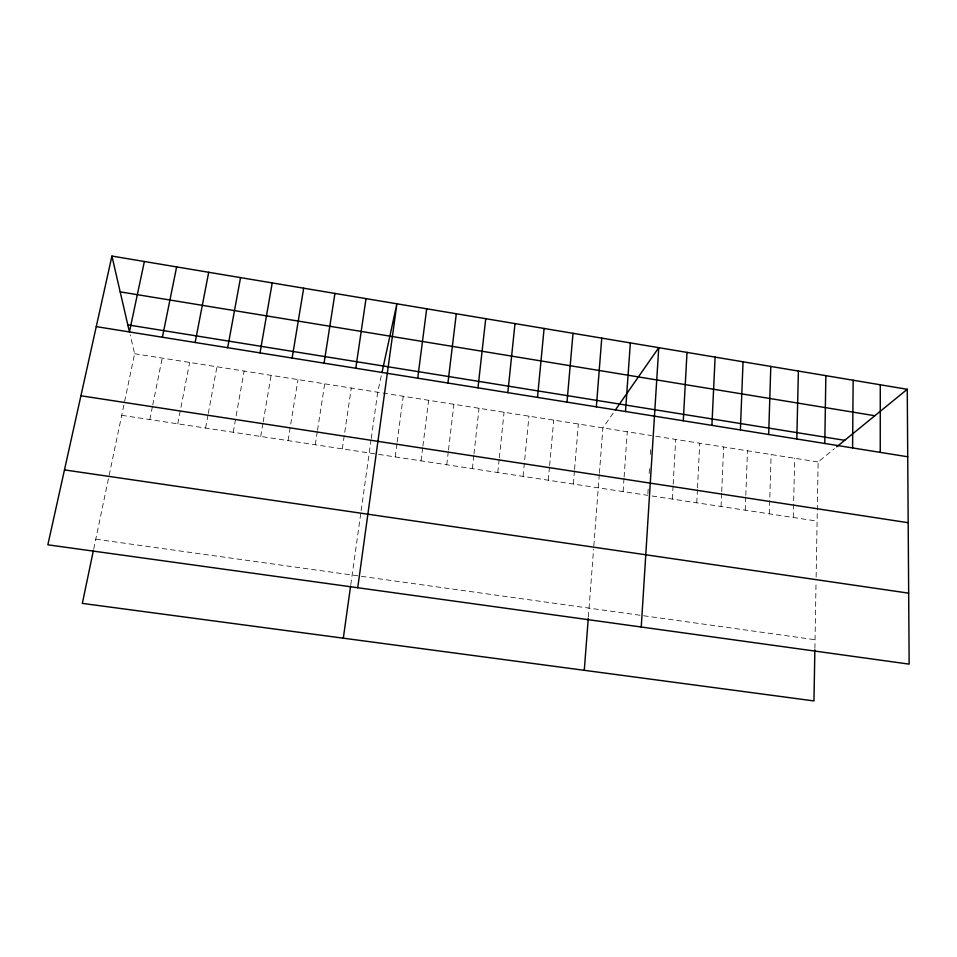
<?xml version="1.0" encoding="UTF-8"?>
<svg xmlns="http://www.w3.org/2000/svg" width="957" height="957" viewBox="0 0 957 957"><rect width="100%" height="100%" fill="white"/><g stroke="black" fill="none" stroke-linecap="round" stroke-linejoin="round"><path stroke-width="0.72" stroke-dasharray="4.79 3.59" d="M814.886 648.368L816.058 581.473M816.13 577.107L818.139 461.968L834.456 448.666M793.281 517.486L794.693 458.247M769.332 513.837L771.127 454.515M745.264 510.177L745.754 496.815M745.814 495.319L747.453 450.771M721.076 506.492L721.65 493.106M721.722 491.623L723.648 447.003M696.768 502.796L697.438 489.386M697.509 487.903L699.734 443.211M672.328 499.075L673.094 485.654M673.178 484.158L675.702 439.407M647.865 493.884L648.32 486.599M649.157 473.476L649.528 467.65M650.353 454.527L650.724 448.701M623.091 491.587L624.012 478.452M624.108 476.993L627.278 431.739M588.376 616.918L593.591 549.031M593.807 546.112L599.297 474.66M599.405 473.201L602.886 427.875L613.772 412.252M573.351 484.015L574.451 470.844M574.571 469.385L578.363 423.999M548.289 480.211L549.485 467.016M549.617 465.545L553.72 420.099M523.096 476.371L528.958 416.175M497.784 472.519L499.159 459.288M499.315 457.817L504.076 412.228M472.339 468.655L473.811 455.4M473.978 453.929L479.05 408.268M446.752 464.755L448.331 451.489M448.498 450.005L453.917 404.285M421.044 460.843L422.707 447.553M422.898 446.07L428.64 400.289M395.193 456.908L396.964 443.605M397.155 442.122L403.244 396.27M350.788 584.751L360.753 513.466M361.148 510.667L371.041 439.945M371.244 438.497L377.716 392.226L381.436 375.048M342.307 448.869L351.279 388.04M315.26 444.754L317.281 431.691M317.509 430.243L324.698 383.829M288.057 440.615L297.974 379.594M260.711 436.452L262.936 423.353M263.187 421.905L271.106 375.347M233.209 432.265L244.107 371.065M205.564 428.066L208.004 414.931M208.279 413.472L216.952 366.77M177.775 423.831L189.653 362.44M149.818 419.585L152.474 406.402M152.773 404.943L162.212 358.097M93.702 549.079L108.572 478.105M109.158 475.294L134.614 353.731L130.224 334.818M95.772 539.21L815.029 639.707M121.718 415.302L647.769 495.343M652.112 496.001L817.111 521.11M134.614 353.731L651.55 435.591M655.808 436.26L818.139 461.968"/><path stroke-width="1.44" d="M880.237 452.362L880.284 384.774M852.591 447.936L853.142 380.228M824.79 443.474L825.855 375.658M814.862 649.803L813.964 700.931L82.326 603.389L93.403 550.49M796.81 438.988L798.401 371.053M768.674 434.478L770.804 366.435M740.383 429.932L743.039 361.782M711.912 425.363L715.106 357.105M683.274 420.769L687.018 352.403M641.238 627.014L658.763 347.666L615.411 409.907M625.495 411.51L630.352 342.905M584.284 670.307L588.268 618.389M596.343 406.833L601.762 338.12M567.011 402.131L573.016 333.299M537.511 397.394L544.09 328.454M507.832 392.633L514.998 323.586M477.974 387.848L485.737 318.681M447.936 383.027L456.298 313.752M417.719 378.182L426.69 308.788M357.727 587.742L396.892 303.8L381.999 372.464M343.312 638.187L350.597 586.139M355.789 368.242L366.017 298.632M324.064 363.158L334.938 293.428M292.136 358.038L303.68 288.189M260.017 352.882L272.219 282.913M227.682 347.702L240.554 277.614M195.144 342.486L208.698 272.278M162.391 337.235L176.638 266.907M144.375 261.5L129.434 331.947L111.921 256.069L907.26 389.296L909.15 664.134L47.85 544.808L111.921 256.069M836.705 446.835L907.26 389.296M64.478 469.899L908.66 593.161M80.914 395.767L908.181 522.713M127.915 324.878L844.684 440.316M96.262 326.624L907.726 456.776M120.235 291.861L874.842 415.733"/></g></svg>
